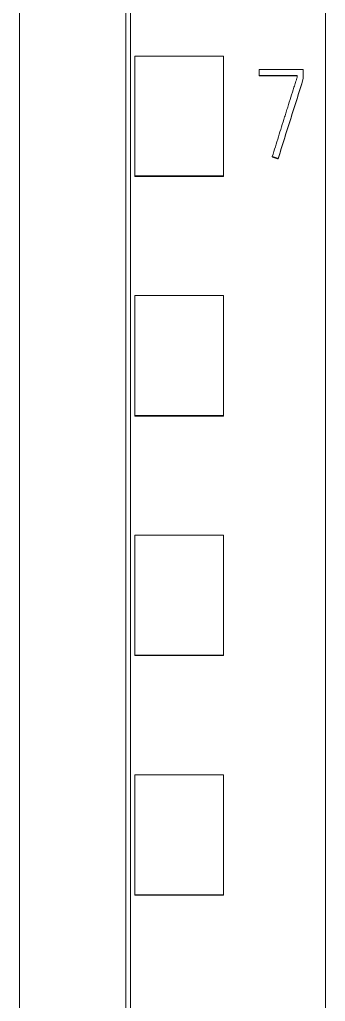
# Model space of a CAD drawing. Header units: millimetres. Extents: x 4137 to 6698, y 1400 to 3585.
# Drawn here: x 6035.75 to 6042.65, y 3270.74 to 3292.87 of the extents above; entities that cross this region are included whole.
import ezdxf

# ---------------------------------------------------------------- set-up
doc = ezdxf.new("R2010")
doc.units = ezdxf.units.MM
doc.layers.add('000-PI-Oprema', color=30, linetype='Continuous', lineweight=5)

msp = doc.modelspace()

# ---------------------------------------------------------------- linework, layer by layer
at = {"layer": '000-PI-Oprema', "color": 0, "linetype": 'ByBlock', "lineweight": 0}
for p, q in [((6042.648, 3360.472), (6042.648, 3247.054)), ((6038.248, 3249.37), (6038.248, 3358.185)), ((6038.348, 3289.349), (6038.348, 3292.05)), ((6038.348, 3292.05), (6040.348, 3292.05)), ((6040.348, 3289.349), (6040.348, 3292.05)), ((6041.151, 3291.607), (6041.151, 3291.748)), ((6041.151, 3291.748), (6042.15, 3291.748)), ((6042.15, 3291.748), (6042.15, 3291.546)), ((6041.151, 3291.607), (6041.151, 3291.6)), ((6042.011, 3291.607), (6041.151, 3291.607)), ((6041.151, 3291.6), (6042.011, 3291.6)), ((6042.011, 3291.568), (6042.011, 3291.607)), ((6042.15, 3291.546), (6042.15, 3291.539)), ((6041.448, 3289.783), (6041.448, 3289.777)), ((6041.581, 3289.739), (6041.581, 3289.733)), ((6038.348, 3289.334), (6038.348, 3289.349)), ((6038.348, 3289.349), (6040.348, 3289.349)), ((6038.348, 3289.334), (6040.348, 3289.334)), ((6040.348, 3289.334), (6040.348, 3289.349)), ((6038.348, 3283.947), (6038.348, 3286.649)), ((6038.348, 3286.649), (6040.348, 3286.649)), ((6040.348, 3283.947), (6040.348, 3286.649)), ((6038.348, 3283.934), (6038.348, 3283.947)), ((6038.348, 3283.947), (6040.348, 3283.947)), ((6038.348, 3283.934), (6040.348, 3283.934)), ((6040.348, 3283.934), (6040.348, 3283.947)), ((6038.348, 3278.546), (6038.348, 3281.247)), ((6038.348, 3281.247), (6040.348, 3281.247)), ((6040.348, 3278.546), (6040.348, 3281.247)), ((6038.348, 3278.534), (6038.348, 3278.546)), ((6038.348, 3278.546), (6040.348, 3278.546)), ((6038.348, 3278.534), (6040.348, 3278.534)), ((6040.348, 3278.534), (6040.348, 3278.546)), ((6038.348, 3273.144), (6038.348, 3275.845)), ((6038.348, 3275.845), (6040.348, 3275.845)), ((6040.348, 3273.144), (6040.348, 3275.845)), ((6038.348, 3273.135), (6038.348, 3273.144)), ((6038.348, 3273.144), (6040.348, 3273.144)), ((6038.348, 3273.135), (6040.348, 3273.135)), ((6040.348, 3273.135), (6040.348, 3273.144))]:
    msp.add_line(p, q, dxfattribs=at)
at = {"layer": '000-PI-Oprema', "color": 7, "linetype": 'Continuous', "lineweight": 13}
for centre, major_axis, ratio, start_param, end_param in [((6045.683, 3240.573), (314.603, 1002.18), 0.017762, 1.525489, 1.527294), ((6045.681, 3240.637), (314.393, 1001.508), 0.017752, 1.525522, 1.527328)]:
    msp.add_ellipse(centre, major_axis=major_axis, ratio=ratio, start_param=start_param, end_param=end_param, dxfattribs=at)
at = {"layer": '000-PI-Oprema', "color": 0, "linetype": 'ByBlock', "lineweight": 0}
for points, knots in [([(6038.148, 3249.084), (6038.148, 3252.425), (6038.148, 3260.39), (6038.148, 3273.029), (6038.148, 3288.516), (6038.148, 3302.81), (6038.148, 3317.02), (6038.148, 3331.587), (6038.148, 3345.757), (6038.148, 3355.326), (6038.148, 3358.37)], [0, 0, 0, 0, 0.091483, 0.21812, 0.346206, 0.515858, 0.610111, 0.736264, 0.916066, 1, 1, 1, 1]), ([(6035.748, 3355.305), (6035.748, 3353.282), (6035.748, 3344.733), (6035.748, 3331.587), (6035.748, 3317.02), (6035.748, 3302.81), (6035.748, 3288.516), (6035.748, 3273.029), (6035.748, 3260.271), (6035.748, 3251.39), (6035.748, 3247.132), (6035.748, 3246.334)], [0, 0, 0, 0, 0.055935, 0.236292, 0.362833, 0.457376, 0.627551, 0.756032, 0.883059, 0.978086, 1, 1, 1, 1]), ([(6041.448, 3289.783), (6041.495, 3289.932), (6041.542, 3290.081), (6041.612, 3290.304), (6041.635, 3290.378), (6041.682, 3290.527), (6041.705, 3290.602), (6041.74, 3290.713), (6041.752, 3290.75), (6041.775, 3290.825), (6041.787, 3290.862), (6041.822, 3290.973), (6041.845, 3291.048), (6041.892, 3291.197), (6041.916, 3291.271), (6041.951, 3291.382), (6041.963, 3291.42), (6041.98, 3291.475), (6041.986, 3291.494), (6041.996, 3291.522), (6041.999, 3291.531), (6042.005, 3291.549), (6042.008, 3291.559), (6042.011, 3291.568)], [0, 0, 0, 0, 0.25, 0.25, 0.375, 0.375, 0.5, 0.5, 0.5625, 0.5625, 0.625, 0.625, 0.75, 0.75, 0.875, 0.875, 0.9375, 0.9375, 0.96875, 0.96875, 0.984375, 0.984375, 1, 1, 1, 1])]:
    msp.add_open_spline(points, degree=3, knots=knots, dxfattribs=at)
for points, weights in [([(6041.581, 3289.739), (6041.515, 3289.761), (6041.448, 3289.783)], [0.499999640066, 0.500000359934, 0.499999640066]), ([(6041.448, 3289.777), (6041.515, 3289.755), (6041.581, 3289.733)], [0.499999909071, 0.500000090929, 0.499999909071])]:
    msp.add_rational_spline(points, weights, degree=2, dxfattribs=at)

doc.saveas('drawing.dxf')
